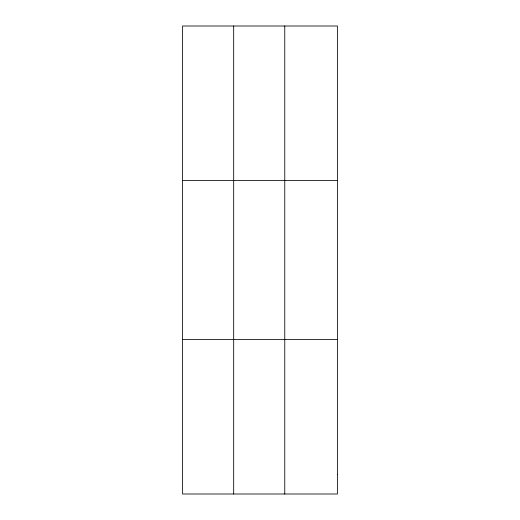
<?xml version="1.0" encoding="UTF-8"?>
<svg xmlns="http://www.w3.org/2000/svg" width="520" height="520" viewBox="0 0 520 520"><rect width="100%" height="100%" fill="white"/><g stroke="black" fill="none" stroke-linecap="round" stroke-linejoin="round"><path stroke-width="0.78" d="M233.681 26L233.681 494M284.772 26L284.772 494M182.598 180.44L337.402 180.44M182.598 339.56L337.402 339.56M337.402 474.695L337.402 494L182.598 494L182.598 26L337.402 26L337.402 474.695"/></g></svg>
